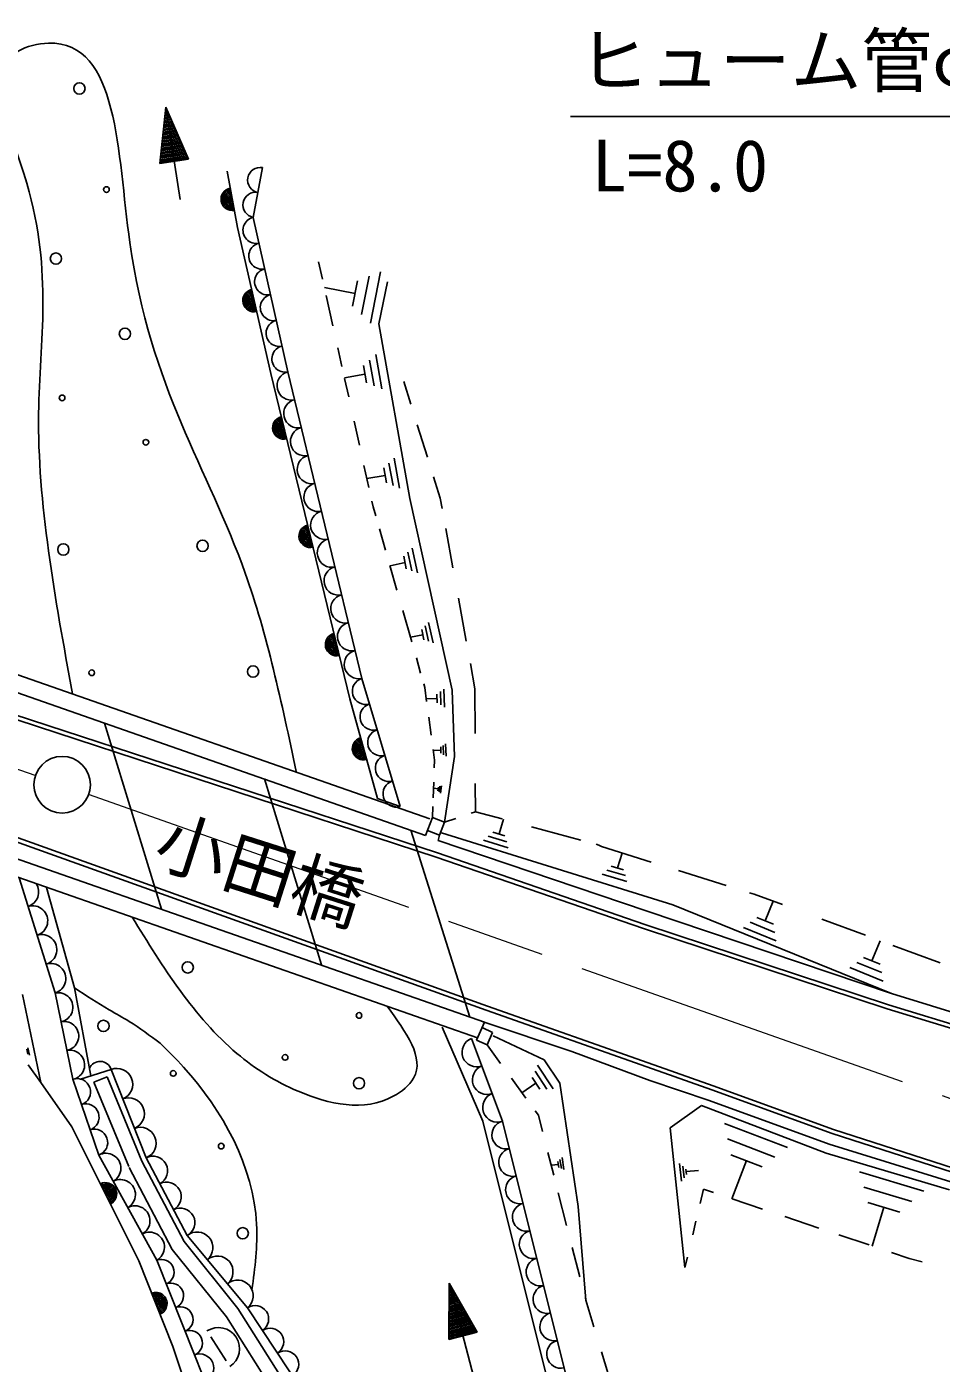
# Model space of a CAD drawing. Units: millimetres, scale not verified. Extents: x 40000 to 680000, y 20000 to 380000.
# Drawn here: x 358830 to 391150, y 271202 to 318410 of the extents above; entities that cross this region are included whole.
import ezdxf
from ezdxf.enums import TextEntityAlignment as Align

# ---------------------------------------------------------------- set-up
doc = ezdxf.new("R2010")
doc.units = ezdxf.units.MM
doc.header["$LTSCALE"] = 1000
doc.linetypes.add('CHAIN', pattern=[18.5, 12, -1.5, 3.5, -1.5])
for name, color, linetype, lineweight in [('M-BGD', 7, 'Continuous', 25), ('M-BMK', 2, 'CHAIN', 13), ('M-BMK-SRVR', 3, 'Continuous', 25), ('M-STR-STR3', 7, 'Continuous', 25)]:
    doc.layers.add(name, color=color, linetype=linetype, lineweight=lineweight)
doc.layers.add('M-STR-STR1', color=1, linetype='Continuous')
doc.styles.add('ＭＳ ゴシック', font='')
doc.styles.get('ＭＳ ゴシック').set_extended_font_data('MS Gothic')

msp = doc.modelspace()

# ---------------------------------------------------------------- linework, layer by layer
at = {"layer": 'M-BGD'}
for p, q in [((363747, 315565), (363530, 313577)), ((363725, 315359), (363831, 315376)), ((363730, 315411), (363810, 315423)), ((363736, 315462), (363789, 315471)), ((363742, 315514), (363768, 315518)), ((364248, 312313), (363747, 315565)), ((363747, 315565), (364553, 313735)), ((363668, 314845), (364039, 314902)), ((363674, 314896), (364018, 314949)), ((363680, 314948), (363998, 314997)), ((363685, 314999), (363977, 315044)), ((363691, 315051), (363956, 315091)), ((363697, 315102), (363935, 315139)), ((363702, 315154), (363914, 315186)), ((363708, 315205), (363893, 315234)), ((363714, 315257), (363872, 315281)), ((363719, 315308), (363852, 315328)), ((363612, 314330), (364248, 314428)), ((363618, 314382), (364227, 314475)), ((363623, 314433), (364206, 314523)), ((363629, 314485), (364185, 314570)), ((363635, 314536), (364164, 314618)), ((363640, 314588), (364143, 314665)), ((363646, 314639), (364123, 314712)), ((363652, 314691), (364102, 314760)), ((363657, 314742), (364081, 314807)), ((363663, 314793), (364060, 314855)), ((363556, 313816), (364456, 313954)), ((363561, 313867), (364435, 314002)), ((363567, 313919), (364414, 314049)), ((363573, 313970), (364394, 314096)), ((363578, 314022), (364373, 314144)), ((363584, 314073), (364352, 314191)), ((363590, 314125), (364331, 314239)), ((363595, 314176), (364310, 314286)), ((363601, 314227), (364289, 314333)), ((363606, 314279), (364269, 314381)), ((363530, 313577), (364553, 313735)), ((363533, 313610), (364539, 313765)), ((363539, 313661), (364519, 313812)), ((363544, 313713), (364498, 313860)), ((363550, 313764), (364477, 313907)), ((365913, 313313), (366278, 311321)), ((367168, 313433), (366836, 311675)), ((366836, 311675), (368062, 306220)), ((366278, 311321), (367454, 306156)), ((369145, 310105), (369281, 309498)), ((371333, 309747), (370976, 307942)), ((370523, 309440), (370344, 308538)), ((370929, 309598), (370666, 308244)), ((371576, 309404), (371272, 307910)), ((369349, 309202), (370439, 308988)), ((369412, 308911), (369649, 307847)), ((371272, 307910), (372372, 301749)), ((369824, 307063), (369970, 306405)), ((370726, 306442), (370836, 305831)), ((370945, 306635), (371112, 305729)), ((371164, 306828), (371376, 305619)), ((367454, 306156), (370249, 294673)), ((368062, 306220), (370675, 295394)), ((370055, 306008), (370781, 306137)), ((370064, 305985), (370208, 305340)), ((372157, 305873), (372405, 305078)), ((370399, 304483), (370589, 303632)), ((372633, 304352), (372992, 303205)), ((371813, 303167), (372003, 302114)), ((370749, 302916), (370923, 302136)), ((371445, 302829), (371540, 302302)), ((371629, 302998), (371776, 302207)), ((370855, 302450), (371497, 302564)), ((373210, 302506), (373445, 301756)), ((372372, 301749), (373860, 294978)), ((373445, 301756), (373511, 301389)), ((371031, 301650), (371075, 301453)), ((371075, 301453), (371167, 301132)), ((371298, 300671), (371511, 299925)), ((373640, 300683), (373891, 299303)), ((372303, 299850), (372444, 299193)), ((372452, 299996), (372645, 299125)), ((371668, 299375), (371914, 298513)), ((371673, 299368), (372203, 299482)), ((372154, 299705), (372244, 299261)), ((374086, 298231), (374363, 296710)), ((372120, 297791), (372435, 296687)), ((372789, 297115), (372864, 296755)), ((372915, 297244), (373027, 296704)), ((373029, 297365), (373189, 296643)), ((372392, 296843), (372826, 296935)), ((373076, 290428), (356019, 296387)), ((372599, 296113), (372750, 295582)), ((372925, 289845), (355821, 295821)), ((374508, 295914), (374670, 295028)), ((370675, 295394), (372032, 290863)), ((372860, 295195), (372895, 295074)), ((372895, 295074), (372963, 294571)), ((373303, 289083), (355761, 294815)), ((373351, 289225), (355807, 294958)), ((370249, 294673), (371224, 291151)), ((372953, 294673), (373332, 294684)), ((373320, 294838), (373334, 294531)), ((373448, 294926), (373462, 294456)), ((373565, 295006), (373590, 294381)), ((373860, 294978), (373953, 292630)), ((374670, 295028), (374675, 293443)), ((363599, 287244), (361575, 293805)), ((373037, 294027), (373124, 293387)), ((373193, 292881), (373244, 292507)), ((373202, 292846), (373469, 292857)), ((373459, 292971), (373468, 292746)), ((373551, 293025), (373561, 292698)), ((373633, 293081), (373652, 292640)), ((373244, 292507), (373234, 292237)), ((373953, 292630), (373592, 290310)), ((367229, 291842), (369249, 285275)), ((373215, 291729), (373194, 291175)), ((373207, 291513), (373366, 291493)), ((373377, 291552), (373354, 291424)), ((373434, 291582), (373407, 291384)), ((373489, 291603), (373449, 291335)), ((374682, 291674), (374685, 290684)), ((372032, 290863), (371224, 291151)), ((373183, 290870), (373168, 290474)), ((372925, 289845), (373168, 290474)), ((373168, 290474), (373592, 290310)), ((373592, 290310), (373997, 290449)), ((374534, 290633), (374685, 290684)), ((374685, 290684), (375632, 290429)), ((375679, 290420), (375521, 289901)), ((357213, 290066), (375067, 283675)), ((357263, 290207), (375117, 283816)), ((374484, 283428), (372405, 290027)), ((373418, 289860), (372994, 290023)), ((373368, 289672), (373418, 289860)), ((373592, 290310), (373418, 289860)), ((381664, 287393), (373485, 289935)), ((375731, 289831), (375298, 289962)), ((376672, 290149), (378414, 289680)), ((380722, 287180), (373368, 289672)), ((375847, 289412), (374970, 289678)), ((375795, 289625), (375139, 289819)), ((378950, 289535), (379053, 289507)), ((379053, 289507), (379139, 289453)), ((379139, 289453), (380893, 288906)), ((375004, 283246), (357864, 289231)), ((380629, 286559), (373303, 289083)), ((380676, 286701), (373351, 289225)), ((379870, 289220), (379712, 288701)), ((374759, 282697), (357667, 288664)), ((380038, 288213), (379161, 288478)), ((379986, 288426), (379330, 288619)), ((379922, 288631), (379489, 288763)), ((381863, 288604), (383548, 288080)), ((359838, 284282), (358560, 288352)), ((359535, 288012), (360521, 284458)), ((384377, 287822), (384535, 287773)), ((384535, 287773), (385537, 287402)), ((385209, 287521), (384927, 286831)), ((389395, 284257), (380722, 287180)), ((389395, 284257), (381664, 287393)), ((389236, 283717), (380629, 286559)), ((389281, 283860), (380676, 286701)), ((385315, 286128), (384161, 286598)), ((385268, 286422), (384398, 286778)), ((385219, 286706), (384633, 286947)), ((386935, 286884), (388470, 286317)), ((388986, 286124), (388701, 285414)), ((389433, 285960), (391110, 285340)), ((389097, 284700), (387916, 285185)), ((389052, 285003), (388162, 285362)), ((388995, 285299), (388398, 285532)), ((358683, 284226), (359328, 281115)), ((360461, 281232), (359838, 284282)), ((360521, 284458), (361091, 281355)), ((396805, 281987), (389395, 284257)), ((375117, 283816), (380992, 281739)), ((396567, 281653), (389281, 283860)), ((374956, 283263), (378095, 282208)), ((375067, 283675), (380942, 281597)), ((396527, 281508), (389236, 283717)), ((374953, 279755), (373508, 283077)), ((374724, 282617), (375004, 283246)), ((374920, 283057), (375296, 282890)), ((375296, 282890), (375100, 282450)), ((358865, 282342), (358925, 282082)), ((374552, 282676), (375647, 279754)), ((375100, 282450), (374724, 282617)), ((375577, 281794), (375100, 282450)), ((375313, 282771), (377112, 281921)), ((358835, 282292), (358875, 282122)), ((377112, 281921), (377669, 281091)), ((378095, 282208), (380845, 281190)), ((359328, 281115), (358884, 281738)), ((361810, 281578), (360728, 281242)), ((363049, 278460), (361810, 281578)), ((376793, 281514), (377205, 280888)), ((376884, 281731), (377440, 280895)), ((380942, 281597), (383043, 280858)), ((380992, 281739), (383094, 280999)), ((360429, 279549), (359328, 281115)), ((361373, 278554), (360461, 281232)), ((361669, 281317), (361207, 281126)), ((362434, 278155), (361207, 281126)), ((362897, 278345), (361669, 281317)), ((376472, 280563), (375957, 281272)), ((376326, 280757), (376826, 281091)), ((376691, 281299), (376960, 280883)), ((377669, 281091), (378314, 276733)), ((382946, 280478), (380845, 281190)), ((383094, 280999), (387337, 279457)), ((387189, 278941), (382946, 280478)), ((383043, 280858), (387289, 279315)), ((376911, 279959), (376796, 280117)), ((377059, 279385), (376911, 279959)), ((381575, 279515), (382674, 280302)), ((387081, 278627), (382674, 280302)), ((362791, 274817), (360429, 279549)), ((378374, 266067), (374953, 279755)), ((375647, 279754), (379037, 266201)), ((382091, 274590), (381575, 279515)), ((383489, 279674), (385720, 278820)), ((383599, 279124), (385271, 278486)), ((387289, 279315), (391533, 277951)), ((387337, 279457), (391577, 278094)), ((363424, 274840), (361373, 278554)), ((377453, 277850), (377249, 278645)), ((383709, 278565), (384820, 278143)), ((391436, 277327), (387081, 278627)), ((391487, 277608), (387189, 278941)), ((363973, 275221), (362454, 278113)), ((364393, 275497), (362897, 278345)), ((364500, 275709), (363049, 278460)), ((377363, 278193), (377623, 278226)), ((377602, 278332), (377634, 278122)), ((377676, 278399), (377729, 278084)), ((377749, 278467), (377814, 278048)), ((381975, 277632), (381905, 278262)), ((382065, 277752), (382015, 278162)), ((382145, 277872), (382125, 278062)), ((383754, 277010), (384270, 278358)), ((382575, 278012), (382135, 277972)), ((388255, 277960), (390529, 277281)), ((377911, 276068), (377615, 277221)), ((382627, 276845), (382748, 277352)), ((382748, 277352), (383100, 277233)), ((388409, 277422), (390114, 276910)), ((378314, 276733), (378591, 273426)), ((383755, 277013), (384834, 276650)), ((388551, 276877), (389689, 276542)), ((388712, 275341), (389120, 276710)), ((382365, 275741), (382479, 276220)), ((385616, 276387), (386829, 275979)), ((366635, 273163), (364500, 275709)), ((387535, 275741), (388604, 275381)), ((366296, 273134), (364393, 275497)), ((378378, 274251), (378111, 275293)), ((363991, 271796), (362791, 274817)), ((364758, 271495), (363424, 274840)), ((365888, 272843), (363973, 275221)), ((382091, 274590), (382178, 274952)), ((389393, 275116), (390016, 274906)), ((390016, 274906), (390479, 274781)), ((373754, 274036), (373745, 272036)), ((373753, 273777), (373883, 273811)), ((374693, 270471), (373754, 274036)), ((373754, 274036), (374747, 272300)), ((373754, 273984), (373780, 273991)), ((373754, 273933), (373806, 273946)), ((373754, 273881), (373831, 273901)), ((373754, 273829), (373857, 273856)), ((373751, 273363), (374088, 273452)), ((373751, 273311), (374114, 273407)), ((373751, 273260), (374140, 273362)), ((373752, 273570), (373986, 273632)), ((373752, 273518), (374011, 273587)), ((373752, 273467), (374037, 273542)), ((373752, 273415), (374063, 273497)), ((373753, 273725), (373909, 273766)), ((373753, 273674), (373934, 273721)), ((373753, 273622), (373960, 273677)), ((378591, 273426), (378573, 273496)), ((378875, 272488), (378591, 273426)), ((369322, 268337), (366296, 273134)), ((369818, 268356), (366635, 273163)), ((373748, 272690), (374422, 272868)), ((373749, 272897), (374319, 273047)), ((373749, 272846), (374345, 273002)), ((373749, 272794), (374371, 272957)), ((373749, 272742), (374396, 272912)), ((373750, 273156), (374191, 273272)), ((373750, 273104), (374217, 273227)), ((373750, 273053), (374242, 273182)), ((373750, 273001), (374268, 273137)), ((373750, 272949), (374294, 273092)), ((373751, 273208), (374165, 273317)), ((368902, 268066), (365888, 272843)), ((373746, 272224), (374653, 272463)), ((373746, 272173), (374679, 272418)), ((373747, 272483), (374525, 272688)), ((373747, 272431), (374551, 272643)), ((373747, 272380), (374576, 272598)), ((373747, 272328), (374602, 272553)), ((373747, 272276), (374628, 272508)), ((373748, 272638), (374448, 272823)), ((373748, 272587), (374474, 272778)), ((373748, 272535), (374499, 272733)), ((365332, 272132), (365875, 271292)), ((373745, 272036), (374747, 272300)), ((373746, 272121), (374705, 272373)), ((373746, 272069), (374730, 272328)), ((365423, 267556), (363991, 271796)), ((367722, 264112), (364758, 271495)), ((379379, 270824), (379143, 271602))]:
    msp.add_line(p, q, dxfattribs=at)
for centre, radius in [((360690, 316228), 200), ((361648, 312658), 100), ((359863, 310219), 200), ((362301, 307564), 200), ((360081, 305300), 100), ((363041, 303732), 100), ((365044, 300075), 200), ((360124, 299945), 200), ((361126, 295591), 100), ((366829, 295634), 200), ((364522, 285185), 200), ((361542, 283115), 200), ((370573, 283487), 100), ((367961, 282007), 100), ((364009, 281442), 100), ((370573, 281093), 200), ((365703, 278870), 100), ((366464, 275792), 200)]:
    msp.add_circle(centre, radius, dxfattribs=at)
for centre, radius, start, end in [((367085, 312993), 447, 79.3207, 259.3207), ((366096, 312317), 400, 100.3692, 280.3692), ((366096, 312317), 400, 100.3692, 280.3692), ((366096, 312317), 350, 100.3692, 280.3692), ((366096, 312317), 300, 100.3692, 280.3692), ((366096, 312317), 250, 100.3692, 280.3692), ((366919, 312115), 447, 79.3207, 259.3207), ((366096, 312317), 200, 100.3692, 280.3692), ((366096, 312317), 150, 100.3692, 280.3692), ((366096, 312317), 100, 100.3692, 280.3692), ((366096, 312317), 50, 100.3692, 280.3692), ((366939, 311221), 466, 102.6612, 282.6612), ((367143, 310311), 466, 102.6612, 282.6612), ((367347, 309402), 466, 102.6612, 282.6612), ((366866, 308738), 400, 102.8297, 282.8297), ((366866, 308738), 400, 102.8297, 282.8297), ((366866, 308738), 350, 102.8297, 282.8297), ((366866, 308738), 300, 102.8297, 282.8297), ((366866, 308738), 250, 102.8297, 282.8297), ((366866, 308738), 200, 102.8297, 282.8297), ((366866, 308738), 150, 102.8297, 282.8297), ((366866, 308738), 100, 102.8297, 282.8297), ((366866, 308738), 50, 102.8297, 282.8297), ((367551, 308493), 466, 102.6612, 282.6612), ((367756, 307584), 466, 102.6612, 282.6612), ((367960, 306675), 466, 102.6612, 282.6612), ((368181, 305728), 506, 103.5682, 283.5682), ((368418, 304744), 506, 103.5682, 283.5682), ((367920, 304242), 400, 103.6787, 283.6787), ((367920, 304242), 400, 103.6787, 283.6787), ((367920, 304242), 350, 103.6787, 283.6787), ((367920, 304242), 300, 103.6787, 283.6787), ((367920, 304242), 250, 103.6787, 283.6787), ((367920, 304242), 200, 103.6787, 283.6787), ((367920, 304242), 150, 103.6787, 283.6787), ((367920, 304242), 100, 103.6787, 283.6787), ((367920, 304242), 50, 103.6787, 283.6787), ((368656, 303760), 506, 103.5682, 283.5682), ((368893, 302775), 506, 103.5682, 283.5682), ((369131, 301791), 506, 103.5682, 283.5682), ((369368, 300807), 506, 103.5682, 283.5682), ((368852, 300414), 400, 103.6787, 283.6787), ((368852, 300414), 400, 103.6787, 283.6787), ((368852, 300414), 350, 103.6787, 283.6787), ((368852, 300414), 300, 103.6787, 283.6787), ((368852, 300414), 250, 103.6787, 283.6787), ((368852, 300414), 200, 103.6787, 283.6787), ((368852, 300414), 150, 103.6787, 283.6787), ((368852, 300414), 100, 103.6787, 283.6787), ((368852, 300414), 50, 103.6787, 283.6787), ((369606, 299823), 506, 103.5682, 283.5682), ((369843, 298838), 506, 103.5682, 283.5682), ((370081, 297854), 506, 103.5682, 283.5682), ((369783, 296587), 400, 103.6787, 283.6787), ((369783, 296587), 400, 103.6787, 283.6787), ((370318, 296870), 506, 103.5682, 283.5682), ((369783, 296587), 350, 103.6787, 283.6787), ((369783, 296587), 300, 103.6787, 283.6787), ((369783, 296587), 250, 103.6787, 283.6787), ((369783, 296587), 200, 103.6787, 283.6787), ((369783, 296587), 150, 103.6787, 283.6787), ((369783, 296587), 100, 103.6787, 283.6787), ((369783, 296587), 50, 103.6787, 283.6787), ((370556, 295886), 506, 103.5682, 283.5682), ((370810, 294941), 473, 106.6794, 286.6794), ((371082, 294035), 473, 106.6794, 286.6794), ((370736, 292912), 400, 105.4673, 285.4673), ((370736, 292912), 400, 105.4673, 285.4673), ((370736, 292912), 350, 105.4673, 285.4673), ((370736, 292912), 300, 105.4673, 285.4673), ((371353, 293128), 473, 106.6794, 286.6794), ((370736, 292912), 250, 105.4673, 285.4673), ((370736, 292912), 200, 105.4673, 285.4673), ((370736, 292912), 150, 105.4673, 285.4673), ((370736, 292912), 100, 105.4673, 285.4673), ((370736, 292912), 50, 105.4673, 285.4673), ((371625, 292222), 473, 106.6794, 286.6794), ((371896, 291316), 473, 106.6794, 286.6794), ((358718, 287849), 534, 287.4339, 33.2098), ((359038, 286830), 534, 287.4339, 107.4339), ((359358, 285810), 534, 287.4339, 107.4339), ((359678, 284791), 534, 287.4339, 107.4339), ((359942, 283773), 519, 281.5413, 101.5413), ((360150, 282757), 519, 281.5413, 101.5413), ((374735, 282189), 520, 110.5317, 290.5317), ((360357, 281740), 519, 281.5413, 101.5413), ((361420, 281457), 408, 17.2438, 157.3257), ((362017, 281058), 559, 291.6706, 111.6706), ((375100, 281215), 520, 110.5317, 290.5317), ((360613, 280785), 471, 288.8117, 108.8117), ((362430, 280019), 559, 291.6706, 111.6706), ((375464, 280241), 520, 110.5317, 290.5317), ((360917, 279893), 471, 288.8117, 108.8117), ((361221, 279001), 471, 288.8117, 108.8117), ((362843, 278979), 559, 291.6706, 111.6706), ((375768, 279270), 499, 104.0449, 284.0449), ((361629, 278090), 530, 298.9017, 118.9017), ((376010, 278302), 499, 104.0449, 284.0449), ((363291, 278001), 518, 297.8116, 117.8116), ((361610, 277183), 400, 296.5282, 116.5282), ((361610, 277183), 400, 296.5282, 116.5282), ((362142, 277161), 530, 298.9017, 118.9017), ((363775, 277084), 518, 297.8116, 117.8116), ((376252, 277334), 499, 104.0449, 284.0449), ((361610, 277183), 350, 296.5282, 116.5282), ((361610, 277183), 300, 296.5282, 116.5282), ((361610, 277183), 250, 296.5282, 116.5282), ((361610, 277183), 200, 296.5282, 116.5282), ((361610, 277183), 150, 296.5282, 116.5282), ((361610, 277183), 100, 296.5282, 116.5282), ((361610, 277183), 50, 296.5282, 116.5282), ((362655, 276233), 530, 298.9017, 118.9017), ((364258, 276167), 518, 297.8116, 117.8116), ((376494, 276366), 499, 104.0449, 284.0449), ((363168, 275304), 530, 298.9017, 118.9017), ((364856, 275285), 554, 309.9818, 129.9818), ((376736, 275398), 499, 104.0449, 284.0449), ((363591, 274421), 450, 291.7504, 111.7504), ((365568, 274436), 554, 309.9818, 129.9818), ((376979, 274430), 499, 104.0449, 284.0449), ((363924, 273585), 450, 291.7504, 111.7504), ((366279, 273588), 554, 309.9818, 129.9818), ((377221, 273462), 499, 104.0449, 284.0449), ((363391, 273307), 400, 291.6637, 111.6637), ((363391, 273307), 400, 291.6637, 111.6637), ((363391, 273307), 350, 291.6637, 111.6637), ((363391, 273307), 300, 291.6637, 111.6637), ((363391, 273307), 250, 291.6637, 111.6637), ((363391, 273307), 200, 291.6637, 111.6637), ((363391, 273307), 150, 291.6637, 111.6637), ((363391, 273307), 100, 291.6637, 111.6637), ((363391, 273307), 50, 291.6637, 111.6637), ((364258, 272749), 450, 291.7504, 111.7504), ((366900, 272763), 480, 303.5145, 123.5145), ((377463, 272494), 499, 104.0449, 284.0449), ((365604, 271712), 750, 302.9074, 122.9074), ((367431, 271962), 480, 303.5145, 123.5145), ((364592, 271913), 450, 291.7504, 111.7504), ((377705, 271526), 499, 104.0449, 284.0449), ((364944, 271033), 497, 291.8691, 111.8691), ((367961, 271160), 480, 303.5145, 123.5145)]:
    msp.add_arc(centre, radius, start, end, dxfattribs=at)
for points, knots in [([(360448, 294845), (359828, 298233), (359207, 301620), (359250, 304752), (359285, 307306), (359762, 309691), (358830, 312879), (358296, 314710), (357296, 316807), (358525, 317544), (358818, 317720), (359238, 317819), (359603, 317830), (362092, 317905), (362032, 313928), (362473, 310789), (363192, 305681), (365240, 302792), (366554, 299108), (367323, 296953), (367840, 294526), (368357, 292098)], [0, 0, 0, 0, 1, 1, 1, 2, 2, 2, 3, 3, 3, 4, 4, 4, 5, 5, 5, 6, 6, 6, 7, 7, 7, 7]), ([(283014, 246787), (283758, 248561), (284502, 250335), (285069, 252153), (285868, 254713), (286317, 257361), (287106, 259987), (287765, 262181), (288660, 264360), (290229, 265983), (291202, 266991), (292435, 267785), (293227, 268919), (293633, 269501), (293924, 270173), (294289, 270793), (294638, 271386), (295057, 271931), (295476, 272479), (295791, 272892), (296107, 273305), (296475, 273666), (296834, 274018), (297242, 274320), (297662, 274603), (298046, 274862), (298439, 275106), (298803, 275387), (299351, 275809), (299834, 276316), (300340, 276793), (303064, 279360), (306455, 281083), (309828, 282766), (311131, 283417), (312431, 284061), (313825, 284435), (314075, 284503), (314329, 284561), (314571, 284655), (315463, 284999), (316209, 285818), (316548, 286719), (316960, 287816), (316768, 289035), (317003, 290170), (317042, 290358), (317093, 290545), (317148, 290729), (317205, 290916), (317267, 291101), (317338, 291282), (317410, 291468), (317493, 291651), (317585, 291828), (317655, 291961), (317729, 292092), (317812, 292218), (317893, 292343), (317981, 292463), (318078, 292576), (318172, 292685), (318274, 292787), (318387, 292876), (318495, 292962), (318613, 293037), (318738, 293092), (318850, 293142), (318969, 293176), (319089, 293200), (319214, 293224), (319340, 293236), (319467, 293241), (319598, 293246), (319730, 293244), (319862, 293238), (319996, 293231), (320130, 293221), (320266, 293213), (321121, 293162), (322064, 293212), (322777, 292777), (322984, 292650), (323172, 292483), (323363, 292325), (323554, 292168), (323749, 292019), (323940, 291865), (324131, 291711), (324318, 291551), (324501, 291387), (324684, 291224), (324863, 291057), (325036, 290884), (325180, 290740), (325320, 290593), (325457, 290443), (325595, 290294), (325730, 290142), (325864, 289989), (325999, 289836), (326133, 289683), (326268, 289530), (326403, 289378), (326538, 289227), (326677, 289077), (326931, 288803), (327195, 288538), (327462, 288276), (327730, 288015), (328002, 287758), (328273, 287501), (328545, 287243), (328817, 286986), (329084, 286724), (329352, 286462), (329615, 286195), (329870, 285920), (330118, 285651), (330358, 285373), (330595, 285094), (330833, 284815), (331067, 284533), (331306, 284255), (331544, 283978), (331785, 283704), (332037, 283440), (332287, 283177), (332547, 282923), (332821, 282686), (332995, 282536), (333175, 282393), (333358, 282255), (333543, 282117), (333731, 281983), (333922, 281854), (334114, 281724), (334309, 281599), (334503, 281473), (334698, 281346), (334892, 281217), (335093, 281101), (335637, 280786), (336230, 280559), (336802, 280295), (339232, 279171), (341281, 277370), (343548, 275938), (345989, 274396), (348681, 273283), (351355, 272217), (353015, 271555), (354668, 270911), (356196, 269895), (357871, 268782), (359395, 267221), (359991, 265398), (360447, 264001), (360360, 262451), (360272, 260900)], [0, 0, 0, 0, 1, 1, 1, 2, 2, 2, 3, 3, 3, 4, 4, 4, 5, 5, 5, 6, 6, 6, 7, 7, 7, 8, 8, 8, 9, 9, 9, 10, 10, 10, 11, 11, 11, 12, 12, 12, 13, 13, 13, 14, 14, 14, 15, 15, 15, 16, 16, 16, 17, 17, 17, 18, 18, 18, 19, 19, 19, 20, 20, 20, 21, 21, 21, 22, 22, 22, 23, 23, 23, 24, 24, 24, 25, 25, 25, 26, 26, 26, 27, 27, 27, 28, 28, 28, 29, 29, 29, 30, 30, 30, 31, 31, 31, 32, 32, 32, 33, 33, 33, 34, 34, 34, 35, 35, 35, 36, 36, 36, 37, 37, 37, 38, 38, 38, 39, 39, 39, 40, 40, 40, 41, 41, 41, 42, 42, 42, 43, 43, 43, 44, 44, 44, 45, 45, 45, 46, 46, 46, 47, 47, 47, 48, 48, 48, 49, 49, 49, 50, 50, 50, 51, 51, 51, 52, 52, 52, 53, 53, 53, 53]), ([(362558, 286956), (363648, 285190), (364738, 283424), (366261, 282143), (366899, 281607), (367614, 281156), (368427, 280808), (369502, 280350), (370750, 280073), (371784, 280631), (372081, 280790), (372360, 281019), (372503, 281273), (372905, 281985), (372236, 282898), (371568, 283811)], [0, 0, 0, 0, 1, 1, 1, 2, 2, 2, 3, 3, 3, 4, 4, 4, 5, 5, 5, 5]), ([(363543, 282508), (363185, 282775), (362827, 283042), (362449, 283277), (362219, 283418), (361982, 283548), (361749, 283684), (361331, 283928), (360926, 284193), (360521, 284458)], [0, 0, 0, 0, 1, 1, 1, 2, 2, 2, 3, 3, 3, 3]), ([(363543, 282508), (363823, 282232), (364103, 281956), (364372, 281662), (365761, 280142), (366853, 278140), (366956, 276111), (366995, 275344), (366892, 274572), (366790, 273801)], [0, 0, 0, 0, 1, 1, 1, 2, 2, 2, 3, 3, 3, 3])]:
    msp.add_open_spline(points, degree=3, knots=knots, dxfattribs=at)
at = {"layer": 'M-BMK'}
for p, q in [((337920, 299453), (359119, 291970)), ((361004, 291305), (392478, 280196))]:
    msp.add_line(p, q, dxfattribs=at)
at = {"layer": 'M-BMK-SRVR'}
msp.add_circle((360082, 291636), 1000, dxfattribs=at)
at = {"layer": 'M-STR-STR3'}
msp.add_line((378044, 315240), (398370, 315240), dxfattribs=at)

# ---------------------------------------------------------------- texts
at = {"layer": 'M-STR-STR1', "style": 'ＭＳ ゴシック'}
msp.add_text('小田橋', height=1833, rotation=342.296, dxfattribs=at).set_placement((363057, 288370), align=Align.BOTTOM_LEFT)
at = {"layer": 'M-STR-STR3', "style": 'ＭＳ ゴシック'}
for s, p in [('ヒューム管φ250', (378326, 315747)), ('L=8.0', (378800, 312042))]:
    msp.add_text(s, height=1833, dxfattribs=at).set_placement(p, align=Align.BOTTOM_LEFT)

doc.saveas('drawing.dxf')
